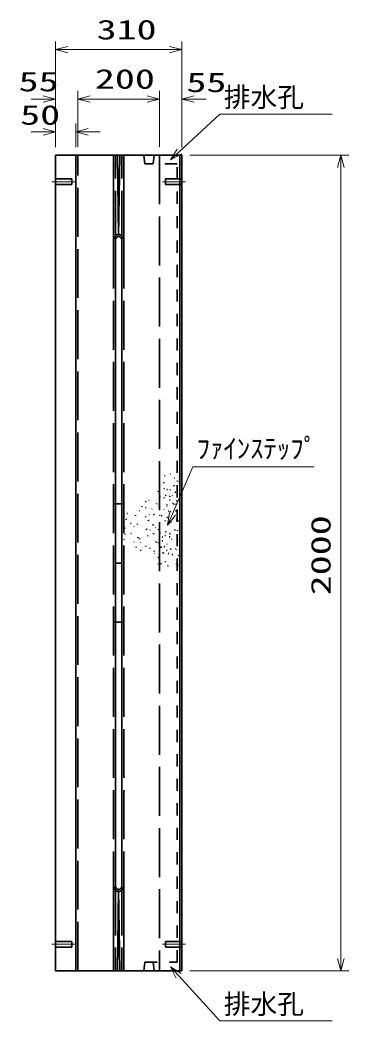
# Model space of a CAD drawing. Units: millimetres on the paper. Extents: x 0 to 841, y 0 to 594.
# Drawn here: x 169 to 209.3, y 297.4 to 420.1 of the extents above; entities that cross this region are included whole.
import ezdxf
from ezdxf.enums import TextEntityAlignment as Align

# ---------------------------------------------------------------- set-up
doc = ezdxf.new("R2010")
doc.units = ezdxf.units.MM
for name, pattern in [('DASHED', [7.5, 6, -1.5]), ('USER1', [18.5, 12, -1.5, 3.5, -1.5]), ('USER2', [3, 1.5, -1.5])]:
    doc.linetypes.add(name, pattern=pattern)
for name, color, linetype, lineweight in [('D-BMK（構造物基準線）', 2, 'USER1', 18), ('D-STR-DIM（寸法）', 7, 'Continuous', 13), ('D-STR-HTXT（WS-旗）', 7, 'Continuous', 13), ('D-STR-HTXT（旗上げ）', 7, 'Continuous', 13), ('D-STR（構造物WS）', 1, 'Continuous', 35), ('D-STR（構造物）', 1, 'Continuous', 35)]:
    doc.layers.add(name, color=color, linetype=linetype, lineweight=lineweight)
doc.styles.add('ＭＳ ゴシック', font='')
doc.styles.get('ＭＳ ゴシック').set_extended_font_data('MS Gothic')

# ---------------------------------------------------------------- blocks, each defined once
blk = doc.blocks.new('_Open30')
at = {"color": 7, "linetype": 'Continuous', "lineweight": 13}
for p, q in [((-1, 0.2679), (0, 0)), ((0, 0), (-1, -0.2679)), ((0, 0), (-1, 0))]:
    blk.add_line(p, q, dxfattribs=at)

msp = doc.modelspace()

# ---------------------------------------------------------------- linework, layer by layer
at = {"layer": 'D-BMK（構造物基準線）'}
for p, q in [((172.873, 400.283), (175.722, 400.283)), ((189.297, 400.283), (186.447, 400.283)), ((172.873, 306.783), (175.722, 306.783)), ((189.297, 306.783), (186.447, 306.783))]:
    msp.add_line(p, q, dxfattribs=at)
at = {"layer": 'D-STR-DIM（寸法）'}
for p, q in [((173.335, 411.43), (173.335, 417.48)), ((188.835, 411.46), (188.835, 417.48)), ((174.835, 416.48), (187.335, 416.48)), ((173.335, 404.533), (173.335, 411.43)), ((176.085, 404.585), (176.085, 411.43)), ((176.085, 404.585), (176.085, 411.43)), ((186.085, 404.6), (186.085, 411.43)), ((186.085, 404.57), (186.085, 411.43)), ((188.835, 404.503), (188.835, 411.43)), ((171.835, 410.43), (170.335, 410.43)), ((177.585, 410.43), (179.085, 410.43)), ((177.585, 410.43), (184.585, 410.43)), ((184.585, 410.43), (183.085, 410.43)), ((190.335, 410.43), (191.835, 410.43)), ((189.835, 403.533), (209.339, 403.533)), ((208.339, 305.033), (208.339, 402.033)), ((189.835, 303.533), (209.339, 303.533))]:
    msp.add_line(p, q, dxfattribs=at)
at = {"layer": 'D-STR-HTXT（WS-旗）'}
for points in [[(207.289, 408.579), (193.501, 408.579), (188.543, 403.99)], [(207.289, 297.384), (193.501, 297.384), (188.453, 302.917)]]:
    msp.add_lwpolyline(points, dxfattribs=at)
at = {"layer": 'D-STR-HTXT（旗上げ）'}
for p, q in [((171.835, 406.416), (170.335, 406.416)), ((173.335, 404.533), (173.335, 407.416)), ((175.835, 404.533), (175.835, 407.416)), ((177.335, 406.416), (178.835, 406.416))]:
    msp.add_line(p, q, dxfattribs=at)
msp.add_lwpolyline([(205.008, 365.321), (190.178, 365.321), (187.678, 359.57)], dxfattribs=at)
at = {"layer": 'D-STR（構造物WS）', "linetype": 'USER2'}
for p, q in [((184.302, 402.483), (184.164, 403.533)), ((185.435, 403.533), (185.306, 402.483)), ((188.26, 402.483), (184.302, 402.483)), ((188.26, 304.583), (188.26, 402.483)), ((184.164, 303.533), (184.302, 304.583)), ((184.302, 304.583), (188.26, 304.583)), ((185.306, 304.583), (185.435, 303.533))]:
    msp.add_line(p, q, dxfattribs=at)
at = {"layer": 'D-STR（構造物）'}
for p, q in [((173.335, 303.533), (173.335, 403.533)), ((173.335, 403.533), (188.835, 403.533)), ((175.835, 303.533), (175.835, 403.533)), ((180.46, 393.184), (180.46, 403.533)), ((180.46, 393.184), (180.46, 403.533)), ((180.96, 403.533), (181.085, 393.559)), ((181.21, 403.533), (181.085, 393.559)), ((181.71, 393.184), (181.71, 403.533)), ((188.585, 403.533), (188.585, 303.533)), ((188.835, 403.533), (188.835, 303.533)), ((180.71, 393.184), (180.71, 313.881)), ((181.46, 393.184), (181.46, 313.881)), ((186.603, 363.41), (186.656, 363.357)), ((186.656, 363.357), (186.709, 363.41)), ((186.717, 364.265), (186.79, 364.245)), ((187.343, 364.44), (187.4, 364.488)), ((187.4, 364.488), (187.448, 364.431)), ((187.918, 363.934), (187.993, 363.934)), ((188.266, 363.549), (188.319, 363.602)), ((188.319, 363.602), (188.372, 363.549)), ((185.949, 362.274), (185.942, 362.348)), ((186.696, 362.687), (186.631, 362.65)), ((187.083, 362.538), (187.009, 362.551)), ((187.422, 362.466), (187.448, 362.537)), ((187.902, 363.001), (187.829, 362.982)), ((187.882, 363.074), (187.902, 363.001)), ((188.019, 362.164), (188.032, 362.238)), ((188.032, 362.238), (188.106, 362.225)), ((188.214, 362.364), (188.275, 362.407)), ((188.275, 362.407), (188.318, 362.346)), ((184.404, 361.019), (184.351, 361.072)), ((184.404, 361.019), (184.457, 361.072)), ((184.819, 361.196), (184.782, 361.261)), ((186.237, 361.676), (186.167, 361.701)), ((186.65, 361.56), (186.681, 361.492)), ((186.866, 361.864), (186.805, 361.821)), ((186.866, 361.864), (186.909, 361.803)), ((187.3, 361.688), (187.362, 361.731)), ((187.409, 361.261), (187.334, 361.267)), ((187.362, 361.731), (187.405, 361.669)), ((187.631, 361.791), (187.699, 361.822)), ((187.753, 360.844), (187.704, 360.902)), ((188.146, 361.112), (188.184, 361.177)), ((188.184, 361.177), (188.249, 361.14)), ((181.71, 360.792), (180.46, 360.792)), ((182.178, 359.605), (182.104, 359.612)), ((183.622, 359.929), (183.697, 359.936)), ((183.931, 360.436), (183.951, 360.509)), ((184.379, 360.312), (184.444, 360.349)), ((185.195, 360.199), (185.17, 360.128)), ((185.785, 360.816), (185.727, 360.768)), ((185.97, 360.481), (186.031, 360.438)), ((186.031, 360.438), (185.988, 360.376)), ((186.612, 360.08), (186.687, 360.073)), ((186.977, 360.451), (187.052, 360.451)), ((186.996, 360.622), (186.983, 360.696)), ((187.221, 359.929), (187.148, 359.91)), ((187.383, 359.892), (187.445, 359.849)), ((187.445, 359.849), (187.402, 359.788)), ((187.864, 360.787), (187.802, 360.744)), ((187.907, 360.725), (187.864, 360.787)), ((188.064, 359.937), (188.138, 359.95)), ((188.155, 360.734), (188.081, 360.747)), ((188.138, 359.95), (188.151, 359.876)), ((188.142, 360.66), (188.155, 360.734)), ((182.021, 358.916), (181.964, 358.868)), ((182.069, 358.858), (182.021, 358.916)), ((183.143, 359.315), (183.15, 359.389)), ((184.397, 359.222), (184.429, 359.154)), ((184.672, 358.725), (184.73, 358.773)), ((184.73, 358.773), (184.778, 358.716)), ((184.887, 359.463), (184.812, 359.469)), ((185.446, 359.485), (185.378, 359.453)), ((185.446, 359.485), (185.415, 359.553)), ((186.134, 359.379), (186.086, 359.436)), ((186.386, 359.34), (186.321, 359.302)), ((186.349, 359.405), (186.386, 359.34)), ((186.827, 358.733), (186.789, 358.668)), ((186.99, 359.114), (187.063, 359.133)), ((187.063, 359.133), (187.043, 359.205)), ((187.25, 358.377), (187.237, 358.303)), ((187.504, 358.566), (187.443, 358.523)), ((187.504, 358.566), (187.547, 358.505)), ((188.194, 358.882), (188.12, 358.869)), ((188.207, 358.808), (188.194, 358.882)), ((188.436, 358.711), (188.375, 358.754)), ((188.393, 358.65), (188.436, 358.711)), ((181.791, 357.816), (181.866, 357.816)), ((182.614, 358.361), (182.539, 358.361)), ((182.559, 357.11), (182.624, 357.148)), ((182.624, 357.148), (182.587, 357.213)), ((182.993, 357.977), (182.94, 358.03)), ((183.362, 358.278), (183.393, 358.346)), ((184.499, 357.673), (184.499, 357.598)), ((184.574, 357.673), (184.499, 357.673)), ((184.967, 357.546), (184.948, 357.619)), ((185.248, 358.219), (185.323, 358.219)), ((185.35, 357.154), (185.282, 357.122)), ((185.323, 358.219), (185.323, 358.144)), ((185.382, 357.086), (185.35, 357.154)), ((185.648, 357.887), (185.595, 357.834)), ((185.927, 357.652), (185.87, 357.604)), ((185.927, 357.652), (185.976, 357.594)), ((186.112, 357.316), (186.174, 357.273)), ((186.174, 357.273), (186.131, 357.212)), ((186.817, 357.323), (186.875, 357.371)), ((186.875, 357.371), (186.826, 357.429)), ((187.384, 357.138), (187.311, 357.158)), ((187.945, 357.579), (188.006, 357.622)), ((188.006, 357.622), (188.049, 357.561)), ((188.298, 357.57), (188.285, 357.496)), ((181.755, 356.46), (181.736, 356.388)), ((181.895, 357.099), (181.837, 357.05)), ((183, 356.15), (182.974, 356.08)), ((183.454, 356.615), (183.435, 356.687)), ((183.638, 356.527), (183.573, 356.49)), ((183.638, 356.527), (183.676, 356.462)), ((183.762, 356.058), (183.815, 356.111)), ((184.635, 356.903), (184.706, 356.877)), ((185.68, 356.137), (185.612, 356.105)), ((185.712, 356.069), (185.68, 356.137)), ((185.958, 356.035), (185.933, 355.964)), ((186.453, 356.237), (186.38, 356.218)), ((186.507, 356.686), (186.432, 356.686)), ((186.433, 356.31), (186.453, 356.237)), ((186.83, 356.909), (186.755, 356.915)), ((187.363, 356.765), (187.291, 356.745)), ((187.383, 356.692), (187.363, 356.765)), ((187.364, 357.066), (187.384, 357.138)), ((187.55, 356.407), (187.607, 356.455)), ((187.607, 356.455), (187.559, 356.513)), ((188.303, 356.373), (188.297, 356.298)), ((183.219, 355.504), (183.251, 355.436)), ((183.742, 355.08), (183.8, 355.128)), ((183.8, 355.128), (183.848, 355.07)), ((184.379, 355.566), (184.398, 355.639)), ((184.899, 355.404), (184.905, 355.33)), ((185.424, 355.032), (185.424, 354.957)), ((185.54, 354.74), (185.487, 354.687)), ((186.3, 355.485), (186.228, 355.504)), ((186.281, 355.412), (186.3, 355.485)), ((186.524, 354.802), (186.466, 354.754)), ((186.524, 354.802), (186.476, 354.859)), ((186.614, 354.727), (186.614, 354.802)), ((186.721, 355.537), (186.668, 355.59)), ((186.668, 355.484), (186.721, 355.537)), ((187.037, 355.083), (186.969, 355.115)), ((186.978, 355.862), (187.053, 355.862)), ((187.145, 354.726), (187.22, 354.719)), ((187.22, 354.719), (187.213, 354.645)), ((187.49, 355.254), (187.417, 355.274)), ((187.49, 355.254), (187.471, 355.182)), ((188.074, 355.252), (188.081, 355.327)), ((188.27, 355.099), (188.222, 355.157)), ((180.71, 353.533), (181.46, 353.533)), ((185.969, 354.209), (185.894, 354.209)), ((185.969, 354.284), (185.969, 354.209)), ((186.319, 353.446), (186.266, 353.499)), ((186.774, 353.706), (186.827, 353.653)), ((187.713, 354.571), (187.656, 354.523)), ((187.665, 354.629), (187.713, 354.571)), ((188.403, 354.414), (188.409, 354.489)), ((185.954, 353.43), (185.922, 353.362)), ((186.266, 353.393), (186.319, 353.446)), ((187.076, 353.231), (187.144, 353.199)), ((187.144, 353.199), (187.112, 353.131)), ((188.18, 353.368), (188.187, 353.443)), ((188.319, 353.167), (188.377, 353.215)), ((188.377, 353.215), (188.328, 353.273)), ((180.46, 346.274), (181.71, 346.274)), ((180.46, 313.881), (180.46, 303.533)), ((180.96, 303.533), (181.085, 313.506)), ((180.96, 303.533), (181.085, 313.506)), ((181.21, 303.533), (181.085, 313.506)), ((181.21, 303.533), (181.085, 313.506)), ((181.71, 313.881), (181.71, 303.533)), ((188.835, 303.533), (173.335, 303.533))]:
    msp.add_line(p, q, dxfattribs=at)
at = {"layer": 'D-STR（構造物）', "linetype": 'DASHED'}
for p, q in [((176.085, 303.533), (176.085, 403.533)), ((180.71, 393.184), (180.71, 403.533)), ((181.46, 393.184), (181.46, 403.533)), ((186.085, 403.533), (186.085, 303.533)), ((173.335, 400.633), (175.335, 400.633)), ((175.335, 399.933), (175.335, 400.633)), ((186.835, 399.933), (186.835, 400.633)), ((188.835, 400.633), (186.835, 400.633)), ((173.335, 399.933), (175.335, 399.933)), ((188.835, 399.933), (186.835, 399.933)), ((180.46, 393.184), (180.46, 313.881)), ((181.71, 393.184), (181.71, 313.881)), ((180.71, 313.881), (180.71, 303.533)), ((181.46, 313.881), (181.46, 303.533)), ((173.335, 307.133), (175.335, 307.133)), ((175.335, 307.133), (175.335, 306.433)), ((188.835, 307.133), (186.835, 307.133)), ((186.835, 307.133), (186.835, 306.433)), ((173.335, 306.433), (175.335, 306.433)), ((188.835, 306.433), (186.835, 306.433))]:
    msp.add_line(p, q, dxfattribs=at)
for centre, start, end in [((181.085, 393.184), 0, 180), ((181.085, 313.881), 180, 0)]:
    msp.add_arc(centre, 0.625, start, end, dxfattribs=at)
at = {"layer": 'D-STR（構造物）'}
for centre, start, end in [((181.085, 393.184), 0, 180), ((181.085, 313.881), 180, 0)]:
    msp.add_arc(centre, 0.375, start, end, dxfattribs=at)

# ---------------------------------------------------------------- block references
at = {"layer": 'D-STR-DIM（寸法）', "xscale": 1.5, "yscale": 1.5}
for p, rotation in [((173.335, 416.48), 180), ((176.085, 410.43), 180), ((176.085, 410.43), 180), ((188.835, 410.43), 180), ((208.339, 403.533), 90), ((208.339, 303.533), 270)]:
    msp.add_blockref('_Open30', p, dxfattribs=dict(at, rotation=rotation))
for p in [(188.835, 416.48), (173.335, 410.43), (186.085, 410.43), (186.085, 410.43)]:
    msp.add_blockref('_Open30', p, dxfattribs=at)
at = {"layer": 'D-STR-HTXT（WS-旗）', "xscale": 1.5, "yscale": 1.5}
for p, rotation in [((187.442, 402.971), 222.78711), ((187.442, 304.025), 132.37661)]:
    msp.add_blockref('_Open30', p, dxfattribs=dict(at, rotation=rotation))
at = {"layer": 'D-STR-HTXT（旗上げ）', "xscale": 1.5, "yscale": 1.5}
msp.add_blockref('_Open30', (173.335, 406.416), dxfattribs=at)
for p, rotation in [((175.835, 406.416), 180), ((187.08, 358.194), 246.50838)]:
    msp.add_blockref('_Open30', p, dxfattribs=dict(at, rotation=rotation))

# ---------------------------------------------------------------- texts
at = {"layer": 'D-STR-DIM（寸法）', "style": 'ＭＳ ゴシック', "width": 1.5}
for s, p in [('310', (178.377, 417.017)), ('55', (168.816, 410.648)), ('200', (178.168, 410.967)), ('55', (189.4, 410.553))]:
    msp.add_text(s, height=2.405, dxfattribs=at).set_placement(p, align=Align.BOTTOM_LEFT)
msp.add_text('2000', height=2.405, rotation=90, dxfattribs=at).set_placement((207.801, 349.575), align=Align.BOTTOM_LEFT)
at = {"layer": 'D-STR-HTXT（WS-旗）', "style": 'ＭＳ ゴシック'}
for p in [(193.981, 408.731), (193.981, 297.536)]:
    msp.add_text('排水孔', height=2.405, dxfattribs=at).set_placement(p, align=Align.BOTTOM_LEFT)
at = {"layer": 'D-STR-HTXT（旗上げ）', "style": 'ＭＳ ゴシック', "width": 1.5}
msp.add_text('50', height=2.405, dxfattribs=at).set_placement((169.003, 406.55), align=Align.BOTTOM_LEFT)
at = {"layer": 'D-STR-HTXT（旗上げ）', "style": 'ＭＳ ゴシック'}
msp.add_text('ﾌｧｲﾝｽﾃｯﾌﾟ', height=2.405, dxfattribs=at).set_placement((190.657, 365.646), align=Align.BOTTOM_LEFT)

doc.saveas('drawing.dxf')
